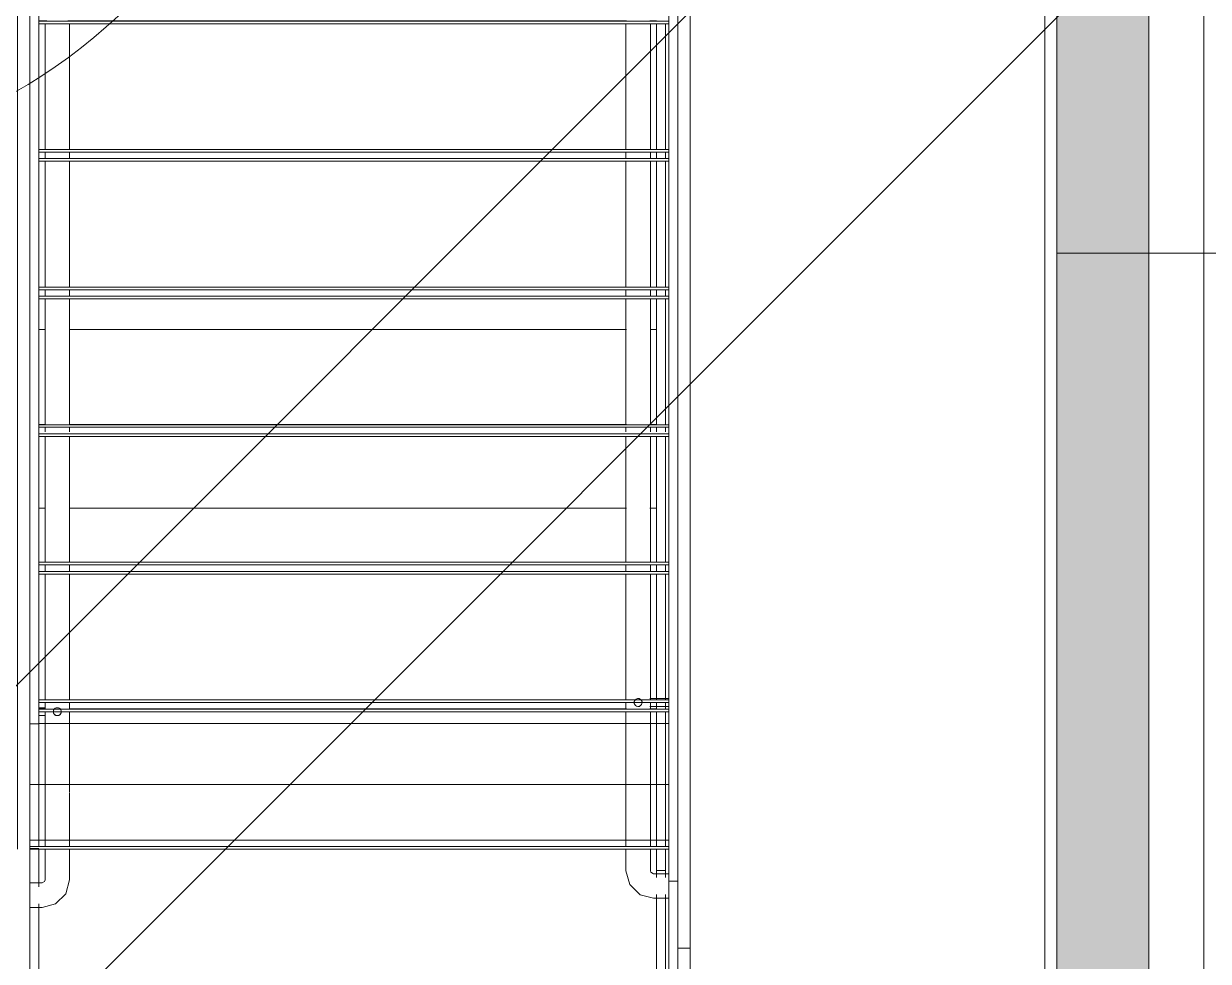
# Model space of a CAD drawing. Header units: millimetres. Extents: x -57519 to 497916, y -349472 to 446842.
# Drawn here: x 299713 to 301650, y 35399 to 36932 of the extents above; entities that cross this region are included whole.
import ezdxf

# ---------------------------------------------------------------- set-up
doc = ezdxf.new("R2010")
doc.units = ezdxf.units.MM
for name, color, linetype, lineweight in [('A-DETL-GENF', 92, 'Continuous', 5), ('A-DOOR', 31, 'Continuous', 5), ('A-DOOR-FRAM', 31, 'Continuous', 5), ('A-FLOR', 192, 'Continuous', 5), ('A-FLOR-HRAL', 11, 'Continuous', 5), ('A-WALL', 113, 'Continuous', 20), ('A-WALL-PATT', 111, 'Continuous', 20), ('S-STRS', 31, 'Continuous', 5)]:
    doc.layers.add(name, color=color, linetype=linetype, lineweight=lineweight)

# ---------------------------------------------------------------- blocks, each defined once
blk = doc.blocks.new('Cast-In-Place Stair - Run_Internal_-2743869-SITE COVERAGE')
at = {"layer": 'S-STRS'}
for p, q in [((50939.3, 38522.5), (50939.3, 38526.8)), ((50939.3, 38526.8), (52004.3, 38526.8)), ((50939.3, 38522.5), (50939.3, 38493.5)), ((50959.3, 38522.5), (50939.3, 38522.5)), ((50939.3, 38493.5), (50939.3, 38522.5)), ((52004.3, 38522.5), (50974.3, 38522.5)), ((52039.3, 38282.5), (52039.3, 38522.5)), ((52039.3, 38522.5), (52039.3, 38286.8)), ((50939.3, 38493.5), (50939.3, 38282.5)), ((50939.3, 38286.8), (50939.3, 38493.5)), ((50939.3, 38297.5), (50939.3, 38286.8)), ((50939.3, 38286.8), (50939.3, 38297.5)), ((50974.3, 38301.8), (52004.3, 38301.8)), ((52004.3, 38297.5), (50974.3, 38297.5)), ((52004.3, 38286.8), (50974.3, 38286.8)), ((52039.3, 38286.8), (52039.3, 38297.5)), ((52039.3, 38297.5), (52039.3, 38286.8)), ((50939.3, 38282.5), (50939.3, 38057.5)), ((50939.3, 38061.8), (50939.3, 38282.5)), ((50974.3, 38282.5), (52004.3, 38282.5)), ((52039.3, 38057.5), (52039.3, 38282.5)), ((52039.3, 38282.5), (52039.3, 38061.8)), ((50939.3, 38072.5), (50939.3, 38061.8)), ((50939.3, 38061.8), (50939.3, 38072.5)), ((50974.3, 38076.8), (52004.3, 38076.8)), ((52004.3, 38072.5), (50974.3, 38072.5)), ((52039.3, 38061.8), (52039.3, 38072.5)), ((52039.3, 38072.5), (52039.3, 38061.8)), ((50939.3, 38057.5), (50939.3, 37907.5)), ((50939.3, 37907.5), (50939.3, 38057.5)), ((52004.3, 38061.8), (50974.3, 38061.8)), ((50974.3, 38057.5), (52004.3, 38057.5)), ((52039.3, 37832.5), (52039.3, 38057.5)), ((52039.3, 38057.5), (52039.3, 37836.8)), ((50939.3, 37907.5), (50939.3, 37832.5)), ((50939.3, 37836.8), (50939.3, 37907.5)), ((50939.3, 37847.5), (50939.3, 37836.8)), ((50939.3, 37836.8), (50939.3, 37847.5)), ((50974.3, 37851.8), (52004.3, 37851.8)), ((52004.3, 37847.5), (50974.3, 37847.5)), ((50939.3, 37832.5), (50939.3, 37757.5)), ((50939.3, 37757.5), (50939.3, 37832.5)), ((52004.3, 37836.8), (50974.3, 37836.8)), ((50974.3, 37832.5), (52004.3, 37832.5)), ((50939.3, 37757.5), (50939.3, 37607.5)), ((50939.3, 37611.8), (50939.3, 37757.5)), ((50974.3, 37626.8), (52004.3, 37626.8)), ((50939.3, 37622.5), (50939.3, 37611.8)), ((50939.3, 37611.8), (50939.3, 37622.5)), ((50939.3, 37607.5), (50939.3, 37382.5)), ((50939.3, 37386.8), (50939.3, 37607.5)), ((52004.3, 37622.5), (50974.3, 37622.5)), ((52004.3, 37611.8), (50974.3, 37611.8)), ((50974.3, 37607.5), (52004.3, 37607.5)), ((50939.3, 37397.5), (50939.3, 37386.8)), ((50939.3, 37386.8), (50939.3, 37397.5)), ((50974.3, 37401.8), (52004.3, 37401.8)), ((52004.3, 37397.5), (50974.3, 37397.5)), ((50939.3, 37382.5), (50939.3, 37157.5)), ((50939.3, 37161.8), (50939.3, 37382.5)), ((52004.3, 37386.8), (50974.3, 37386.8)), ((50974.3, 37382.5), (52004.3, 37382.5)), ((50939.3, 37172.5), (50939.3, 37161.8)), ((50939.3, 37161.8), (50939.3, 37172.5)), ((50974.3, 37176.8), (52004.3, 37176.8)), ((52004.3, 37172.5), (50974.3, 37172.5)), ((52004.3, 37161.8), (50974.3, 37161.8)), ((50939.3, 37157.5), (50939.3, 36932.5)), ((50939.3, 36936.8), (50939.3, 37157.5)), ((50974.3, 37157.5), (52004.3, 37157.5)), ((50974.3, 36951.8), (52004.3, 36951.8)), ((50939.3, 36947.5), (50939.3, 36936.8)), ((50939.3, 36936.8), (50939.3, 36947.5)), ((50939.3, 36932.5), (50939.3, 36707.5)), ((50939.3, 36711.8), (50939.3, 36932.5)), ((52004.3, 36947.5), (50974.3, 36947.5)), ((52004.3, 36936.8), (50974.3, 36936.8)), ((50974.3, 36932.5), (52004.3, 36932.5)), ((50939.3, 36722.5), (50939.3, 36711.8)), ((50939.3, 36711.8), (50939.3, 36722.5)), ((50974.3, 36726.8), (52004.3, 36726.8)), ((52004.3, 36722.5), (50974.3, 36722.5)), ((50939.3, 36707.5), (50939.3, 36482.5)), ((50939.3, 36486.8), (50939.3, 36707.5)), ((52004.3, 36711.8), (50974.3, 36711.8)), ((50974.3, 36707.5), (52004.3, 36707.5)), ((50939.3, 36497.5), (50939.3, 36486.8)), ((50939.3, 36486.8), (50939.3, 36497.5)), ((50974.3, 36501.8), (52004.3, 36501.8)), ((52004.3, 36497.5), (50974.3, 36497.5)), ((52004.3, 36486.8), (50974.3, 36486.8)), ((50939.3, 36482.5), (50939.3, 36257.5)), ((50939.3, 36265.3), (50939.3, 36482.5)), ((50974.3, 36482.5), (52004.3, 36482.5)), ((50939.3, 36272.5), (50939.3, 36265.3)), ((50939.3, 36265.3), (50939.3, 36272.5)), ((50974.3, 36276.8), (52004.3, 36276.8)), ((52004.3, 36272.5), (50974.3, 36272.5)), ((50939.3, 36257.5), (50939.3, 36032.5)), ((50939.3, 36036.8), (50939.3, 36257.5)), ((52004.3, 36261.8), (50974.3, 36261.8)), ((50974.3, 36257.5), (52004.3, 36257.5)), ((50939.3, 36047.5), (50939.3, 36036.8)), ((50939.3, 36036.8), (50939.3, 36047.5)), ((50974.3, 36051.8), (52004.3, 36051.8)), ((52004.3, 36047.5), (50974.3, 36047.5)), ((50939.3, 36032.5), (50939.3, 35807.5)), ((50939.3, 35811.8), (50939.3, 36032.5)), ((52004.3, 36036.8), (50974.3, 36036.8)), ((50974.3, 36032.5), (52004.3, 36032.5)), ((52004.3, 35826.8), (50974.3, 35826.8)), ((50939.3, 35822.5), (50939.3, 35811.8)), ((50939.3, 35811.8), (50939.3, 35822.5)), ((50939.3, 35807.5), (50939.3, 35787.5)), ((50939.3, 35787.5), (50939.3, 35807.5)), ((50974.3, 35822.5), (52004.3, 35822.5)), ((52004.3, 35811.8), (50974.3, 35811.8)), ((50974.3, 35807.5), (52004.3, 35807.5)), ((50939.3, 35787.5), (50939.3, 35582.5)), ((50939.3, 35586.8), (50939.3, 35787.5)), ((52004.3, 35586.8), (50959.3, 35586.8)), ((50959.3, 35582.5), (52004.3, 35582.5))]:
    blk.add_line(p, q, dxfattribs=at)
blk = doc.blocks.new('Cast-In-Place Stair - ___-2743868-SITE COVERAGE')
at = {"layer": 'S-STRS'}
for p, q in [((52004.3, 36726.8), (50974.3, 36726.8)), ((50974.3, 36711.8), (52004.3, 36711.8)), ((52004.3, 36501.8), (50974.3, 36501.8)), ((50974.3, 36486.8), (52004.3, 36486.8)), ((52004.3, 36276.8), (50974.3, 36276.8)), ((50974.3, 36261.8), (52004.3, 36261.8)), ((52004.3, 36051.8), (50974.3, 36051.8)), ((52039.3, 36047.5), (52039.3, 36036.8)), ((50974.3, 36036.8), (52004.3, 36036.8)), ((52039.3, 36032.5), (52039.3, 35826.8)), ((52004.3, 35826.8), (50974.3, 35826.8)), ((50974.3, 35811.8), (52004.3, 35811.8)), ((52039.3, 35811.8), (52039.3, 35822.5)), ((52039.3, 35788.1), (52039.3, 35807.5)), ((50959.3, 35688.6), (52004.3, 35688.6)), ((52004.3, 35597.5), (50959.3, 35597.5)), ((50959.3, 35597.5), (52004.3, 35597.5)), ((50959.3, 35586.8), (52004.3, 35586.8))]:
    blk.add_line(p, q, dxfattribs=at)
blk.add_blockref('Cast-In-Place Stair - Run_Internal_-2743869-SITE COVERAGE', (0, 0))
blk = doc.blocks.new('Monolithic Run - Run_Internal_-2743869-SITE COVERAGE')
at = {"layer": 'S-STRS'}
for p, q in [((50974.3, 36932.5), (52004.3, 36932.5)), ((50974.3, 36726.8), (52004.3, 36726.8)), ((52004.3, 36722.5), (50974.3, 36722.5)), ((52004.3, 36711.8), (50974.3, 36711.8)), ((50974.3, 36707.5), (52004.3, 36707.5)), ((50974.3, 36501.8), (52004.3, 36501.8)), ((52004.3, 36497.5), (50974.3, 36497.5)), ((52004.3, 36486.8), (50974.3, 36486.8)), ((50974.3, 36482.5), (52004.3, 36482.5)), ((50974.3, 36276.8), (52004.3, 36276.8)), ((52004.3, 36272.5), (50974.3, 36272.5)), ((52004.3, 36261.8), (50974.3, 36261.8)), ((50974.3, 36257.5), (52004.3, 36257.5)), ((50974.3, 36051.8), (52004.3, 36051.8)), ((52004.3, 36047.5), (50974.3, 36047.5)), ((52004.3, 36036.8), (50974.3, 36036.8)), ((50974.3, 36032.5), (52004.3, 36032.5)), ((52004.3, 35826.8), (50974.3, 35826.8)), ((50974.3, 35822.5), (52004.3, 35822.5)), ((52004.3, 35811.8), (50974.3, 35811.8)), ((50974.3, 35807.5), (52004.3, 35807.5)), ((52004.3, 35586.8), (50959.3, 35586.8)), ((50959.3, 35582.5), (52004.3, 35582.5))]:
    blk.add_line(p, q, dxfattribs=at)
blk = doc.blocks.new('Precast Stair - Run_Internal_-6008556-SITE COVERAGE')
at = {"layer": 'S-STRS'}
for p, q in [((50939.3, 38522.5), (50939.3, 38526.9)), ((50939.3, 38526.9), (50950, 38526.9)), ((50939.3, 38522.5), (50939.3, 38511.9)), ((50939.3, 38511.9), (50939.3, 38522.5)), ((50953, 38526.9), (50959.3, 38526.9)), ((50974.3, 38526.9), (50987, 38526.9)), ((50987, 38522.5), (50974.3, 38522.5)), ((51023.2, 38526.9), (51935, 38526.9)), ((51935, 38522.5), (51023.4, 38522.5)), ((51973.6, 38526.9), (51984.3, 38526.9)), ((51984.3, 38522.5), (51973.6, 38522.5)), ((50939.3, 38507.5), (50939.3, 38493.5)), ((50939.3, 38493.5), (50939.3, 38507.5)), ((50939.3, 38493.5), (50939.3, 38301.8)), ((50939.3, 38301.8), (50939.3, 38493.5)), ((50939.3, 38297.5), (50939.3, 38286.9)), ((50939.3, 38286.9), (50939.3, 38297.5)), ((50939.3, 38297.5), (50939.3, 38286.8)), ((50939.3, 38286.9), (50939.3, 38297.5)), ((50974.3, 38301.9), (50985.1, 38301.9)), ((50985.1, 38297.5), (50974.3, 38297.5)), ((50985.1, 38286.9), (50974.3, 38286.9)), ((51935.1, 38286.9), (51023.4, 38286.9)), ((51023.5, 38301.9), (51935.1, 38301.9)), ((51935.1, 38297.5), (51023.5, 38297.5)), ((51973.4, 38301.9), (51984.3, 38301.9)), ((51984.3, 38297.5), (51973.4, 38297.5)), ((51984.3, 38286.9), (51973.4, 38286.9)), ((50939.3, 38282.5), (50939.3, 38076.8)), ((50939.3, 38076.8), (50939.3, 38282.5)), ((50974.3, 38282.5), (50985.1, 38282.5)), ((51023.4, 38282.5), (51935.2, 38282.5)), ((51973.4, 38282.5), (51984.3, 38282.5)), ((50939.3, 38072.5), (50939.3, 38061.9)), ((50939.3, 38061.9), (50939.3, 38072.5)), ((50939.3, 38072.5), (50939.3, 38061.8)), ((50939.3, 38061.9), (50939.3, 38072.5)), ((50974.3, 38076.9), (50985.3, 38076.9)), ((50985.3, 38072.5), (50974.3, 38072.5)), ((51023.3, 38076.9), (51935.3, 38076.9)), ((51935.3, 38072.5), (51023.3, 38072.5)), ((51973.3, 38076.9), (51984.3, 38076.9)), ((51984.3, 38072.5), (51973.3, 38072.5)), ((50939.3, 38057.5), (50939.3, 37907.5)), ((50939.3, 37907.5), (50939.3, 38057.5)), ((50985.3, 38061.9), (50974.3, 38061.9)), ((50974.3, 38057.5), (50985.3, 38057.5)), ((51935.3, 38061.9), (51023.3, 38061.9)), ((51023.3, 38057.5), (51935.3, 38057.5)), ((51984.3, 38061.9), (51973.3, 38061.9)), ((51973.3, 38057.5), (51984.3, 38057.5)), ((50939.3, 37907.5), (50939.3, 37851.8)), ((50939.3, 37851.8), (50939.3, 37907.5)), ((50939.3, 37847.5), (50939.3, 37836.9)), ((50939.3, 37836.9), (50939.3, 37847.5)), ((50939.3, 37847.5), (50939.3, 37836.8)), ((50939.3, 37836.9), (50939.3, 37847.5)), ((50974.3, 37851.9), (50985.5, 37851.9)), ((50985.5, 37847.5), (50974.3, 37847.5)), ((51023.1, 37851.9), (51935.5, 37851.9)), ((51935.5, 37847.5), (51023.1, 37847.5)), ((51973.1, 37851.9), (51984.3, 37851.9)), ((51984.3, 37847.5), (51973.1, 37847.5)), ((50939.3, 37832.5), (50939.3, 37757.5)), ((50939.3, 37757.5), (50939.3, 37832.5)), ((50985.5, 37836.9), (50974.3, 37836.9)), ((50974.3, 37832.5), (50985.5, 37832.5)), ((51935.5, 37836.9), (51023.1, 37836.9)), ((51023.1, 37832.5), (51935.5, 37832.5)), ((51984.3, 37836.9), (51973.1, 37836.9)), ((51973.1, 37832.5), (51984.3, 37832.5)), ((50939.3, 37757.5), (50939.3, 37626.8)), ((50939.3, 37626.8), (50939.3, 37757.5)), ((50974.3, 37626.9), (50985.6, 37626.9)), ((51023, 37626.9), (51935.6, 37626.9)), ((51972.9, 37626.9), (51984.3, 37626.9)), ((50939.3, 37622.5), (50939.3, 37611.9)), ((50939.3, 37611.9), (50939.3, 37622.5)), ((50939.3, 37622.5), (50939.3, 37611.8)), ((50939.3, 37611.9), (50939.3, 37622.5)), ((50939.3, 37607.5), (50939.3, 37401.8)), ((50939.3, 37401.8), (50939.3, 37607.5)), ((50985.6, 37622.5), (50974.3, 37622.5)), ((50985.6, 37611.9), (50974.3, 37611.9)), ((50974.3, 37607.5), (50985.6, 37607.5)), ((51935.6, 37611.9), (51022.9, 37611.9)), ((51022.9, 37607.5), (51935.7, 37607.5)), ((51935.6, 37622.5), (51023, 37622.5)), ((51984.3, 37622.5), (51972.9, 37622.5)), ((51984.3, 37611.9), (51972.9, 37611.9)), ((51972.9, 37607.5), (51984.3, 37607.5)), ((50939.3, 37397.5), (50939.3, 37386.9)), ((50939.3, 37386.9), (50939.3, 37397.5)), ((50939.3, 37397.5), (50939.3, 37386.8)), ((50939.3, 37386.9), (50939.3, 37397.5)), ((50974.3, 37401.9), (50985.8, 37401.9)), ((50985.8, 37397.5), (50974.3, 37397.5)), ((51022.8, 37401.9), (51935.8, 37401.9)), ((51935.8, 37397.5), (51022.8, 37397.5)), ((51972.8, 37401.9), (51984.3, 37401.9)), ((51984.3, 37397.5), (51972.8, 37397.5)), ((50939.3, 37382.5), (50939.3, 37176.8)), ((50939.3, 37176.8), (50939.3, 37382.5)), ((50985.8, 37386.9), (50974.3, 37386.9)), ((50974.3, 37382.5), (50987, 37382.5)), ((51021.6, 37382.5), (51937, 37382.5)), ((51937, 37386.9), (51022.8, 37386.9)), ((51984.3, 37386.9), (51971.6, 37386.9)), ((51971.6, 37382.5), (51984.3, 37382.5)), ((50939.3, 37172.5), (50939.3, 37161.9)), ((50939.3, 37161.9), (50939.3, 37172.5)), ((50939.3, 37172.5), (50939.3, 37161.8)), ((50939.3, 37161.9), (50939.3, 37172.5)), ((50974.3, 37176.9), (50987, 37176.9)), ((50987, 37172.5), (50974.3, 37172.5)), ((50987, 37161.9), (50974.3, 37161.9)), ((51021.6, 37176.9), (51937, 37176.9)), ((51937, 37172.5), (51021.6, 37172.5)), ((51937, 37161.9), (51021.6, 37161.9)), ((51971.6, 37176.9), (51984.3, 37176.9)), ((51984.3, 37172.5), (51971.6, 37172.5)), ((51984.3, 37161.9), (51971.6, 37161.9)), ((50939.3, 37157.5), (50939.3, 36951.8)), ((50939.3, 36951.8), (50939.3, 37157.5)), ((50974.3, 37157.5), (50987, 37157.5)), ((51021.6, 37157.5), (51937, 37157.5)), ((51971.6, 37157.5), (51984.3, 37157.5)), ((50974.3, 36951.9), (50987, 36951.9)), ((51021.6, 36951.9), (51937, 36951.9)), ((51971.6, 36951.9), (51984.3, 36951.9)), ((50939.3, 36947.5), (50939.3, 36936.9)), ((50939.3, 36936.9), (50939.3, 36947.5)), ((50939.3, 36947.5), (50939.3, 36936.8)), ((50939.3, 36936.9), (50939.3, 36947.5)), ((50939.3, 36932.5), (50939.3, 36726.8)), ((50939.3, 36726.8), (50939.3, 36932.5)), ((50987, 36947.5), (50974.3, 36947.5)), ((50987, 36936.9), (50974.3, 36936.9)), ((50974.3, 36932.5), (50985, 36932.5)), ((51935, 36947.5), (51021.6, 36947.5)), ((51935, 36936.9), (51021.6, 36936.9)), ((51023.6, 36932.5), (51935, 36932.5)), ((51984.3, 36947.5), (51973.6, 36947.5)), ((51984.3, 36936.9), (51973.6, 36936.9)), ((51973.6, 36932.5), (51984.3, 36932.5)), ((50939.3, 36722.5), (50939.3, 36711.9)), ((50939.3, 36711.9), (50939.3, 36722.5)), ((50939.3, 36722.5), (50939.3, 36711.8)), ((50939.3, 36711.9), (50939.3, 36722.5)), ((50974.3, 36726.9), (50985, 36726.9)), ((50985, 36722.5), (50974.3, 36722.5)), ((51023.6, 36726.9), (51935, 36726.9)), ((51935, 36722.5), (51023.6, 36722.5)), ((51973.6, 36726.9), (51984.3, 36726.9)), ((51984.3, 36722.5), (51973.6, 36722.5)), ((50939.3, 36707.5), (50939.3, 36501.8)), ((50939.3, 36501.8), (50939.3, 36707.5)), ((50985, 36711.9), (50974.3, 36711.9)), ((50974.3, 36707.5), (50985, 36707.5)), ((51935, 36711.9), (51023.6, 36711.9)), ((51023.6, 36707.5), (51935, 36707.5)), ((51984.3, 36711.9), (51973.6, 36711.9)), ((51973.6, 36707.5), (51984.3, 36707.5)), ((50939.3, 36497.5), (50939.3, 36486.9)), ((50939.3, 36486.9), (50939.3, 36497.5)), ((50939.3, 36497.5), (50939.3, 36486.8)), ((50939.3, 36486.9), (50939.3, 36497.5)), ((50974.3, 36501.9), (50985, 36501.9)), ((50985, 36497.5), (50974.3, 36497.5)), ((50985, 36486.9), (50974.3, 36486.9)), ((51023.6, 36501.9), (51935, 36501.9)), ((51935, 36497.5), (51023.6, 36497.5)), ((51935, 36486.9), (51023.6, 36486.9)), ((51973.6, 36501.9), (51984.3, 36501.9)), ((51984.3, 36497.5), (51973.6, 36497.5)), ((51984.3, 36486.9), (51973.6, 36486.9)), ((50939.3, 36482.5), (50939.3, 36276.8)), ((50939.3, 36276.8), (50939.3, 36482.5)), ((50974.3, 36482.5), (50985, 36482.5)), ((51023.6, 36482.5), (51935, 36482.5)), ((51973.6, 36482.5), (51984.3, 36482.5)), ((50939.3, 36272.5), (50939.3, 36265.3)), ((50939.3, 36265.3), (50939.3, 36272.5)), ((50939.3, 36272.5), (50939.3, 36265.3)), ((50939.3, 36265.3), (50939.3, 36272.5)), ((50974.3, 36276.9), (50985, 36276.9)), ((50985, 36272.5), (50974.3, 36272.5)), ((51023.6, 36276.9), (51935, 36276.9)), ((51935, 36272.5), (51023.6, 36272.5)), ((51973.6, 36276.9), (51984.3, 36276.9)), ((51984.3, 36272.5), (51973.6, 36272.5)), ((50939.3, 36257.5), (50939.3, 36051.8)), ((50939.3, 36051.8), (50939.3, 36257.5)), ((50985, 36261.9), (50974.3, 36261.9)), ((50974.3, 36257.5), (50985, 36257.5)), ((51935, 36261.9), (51023.6, 36261.9)), ((51023.6, 36257.5), (51935, 36257.5)), ((51984.3, 36261.9), (51973.6, 36261.9)), ((51973.6, 36257.5), (51984.3, 36257.5)), ((50939.3, 36047.5), (50939.3, 36036.9)), ((50939.3, 36036.9), (50939.3, 36047.5)), ((50939.3, 36047.5), (50939.3, 36036.8)), ((50939.3, 36036.9), (50939.3, 36047.5)), ((50985, 36051.9), (50974.3, 36051.9)), ((50974.3, 36047.5), (50985, 36047.5)), ((51935, 36051.9), (51023.6, 36051.9)), ((51023.6, 36047.5), (51935, 36047.5)), ((51984.3, 36051.9), (51973.6, 36051.9)), ((51973.6, 36047.5), (51984.3, 36047.5)), ((50939.3, 36032.5), (50939.3, 35826.8)), ((50939.3, 35826.8), (50939.3, 36032.5)), ((50985, 36036.9), (50974.3, 36036.9)), ((50974.3, 36032.5), (50985, 36032.5)), ((51935, 36036.9), (51023.6, 36036.9)), ((51023.6, 36032.5), (51935, 36032.5)), ((51984.3, 36036.9), (51973.6, 36036.9)), ((51973.6, 36032.5), (51984.3, 36032.5)), ((50939.3, 35822.5), (50939.3, 35811.8)), ((50939.3, 35811.9), (50939.3, 35822.5)), ((50985, 35811.9), (50974.3, 35811.9)), ((50974.3, 35807.5), (50985, 35807.5)), ((51935, 35811.9), (51023.6, 35811.9)), ((51023.6, 35807.5), (51935, 35807.5)), ((51984.3, 35811.9), (51973.5, 35811.9)), ((51973.5, 35807.5), (51984.3, 35807.5))]:
    blk.add_line(p, q, dxfattribs=at)
blk = doc.blocks.new('Precast Stair - ___-6008555-SITE COVERAGE')
at = {"layer": 'S-STRS'}
for p, q in [((50985, 36726.9), (50974.3, 36726.9)), ((51935, 36726.9), (51023.6, 36726.9)), ((51984.3, 36726.9), (51973.6, 36726.9)), ((50974.3, 36711.9), (50985, 36711.9)), ((51023.6, 36711.9), (51935, 36711.9)), ((51973.6, 36711.9), (51984.3, 36711.9)), ((50985, 36501.9), (50974.3, 36501.9)), ((50974.3, 36486.9), (50985, 36486.9)), ((51935, 36501.9), (51023.6, 36501.9)), ((51023.6, 36486.9), (51935, 36486.9)), ((51984.3, 36501.9), (51973.6, 36501.9)), ((51973.6, 36486.9), (51984.3, 36486.9)), ((50985, 36276.9), (50974.3, 36276.9)), ((51935, 36276.9), (51023.6, 36276.9)), ((51984.3, 36276.9), (51973.6, 36276.9)), ((50974.3, 36261.9), (50985, 36261.9)), ((51023.6, 36261.9), (51935, 36261.9)), ((51973.6, 36261.9), (51984.3, 36261.9)), ((50974.3, 36140.4), (50985, 36140.4)), ((51023.6, 36140.4), (51935, 36140.4)), ((51973.6, 36140.4), (51984.3, 36140.4)), ((50985, 36051.9), (50974.3, 36051.9)), ((51935, 36051.9), (51023.6, 36051.9)), ((51984.3, 36051.9), (51973.6, 36051.9)), ((50974.3, 36036.9), (50985, 36036.9)), ((51023.6, 36036.9), (51935, 36036.9)), ((51973.6, 36036.9), (51984.3, 36036.9)), ((50974.3, 35822.5), (50985, 35822.5)), ((50985, 35811.9), (50974.3, 35811.9)), ((51023.6, 35822.5), (51935, 35822.5)), ((51935, 35811.9), (51023.6, 35811.9)), ((51984.3, 35811.9), (51973.5, 35811.9)), ((51973.6, 35822.5), (51984.3, 35822.5))]:
    blk.add_line(p, q, dxfattribs=at)
blk.add_blockref('Precast Stair - Run_Internal_-6008556-SITE COVERAGE', (0, 0))
blk = doc.blocks.new('Monolithic Run - Run_Internal_-6008556-SITE COVERAGE')
at = {"layer": 'S-STRS'}
for p, q in [((50974.3, 36932.5), (50985, 36932.5)), ((51023.6, 36932.5), (51935, 36932.5)), ((51973.6, 36932.5), (51984.3, 36932.5)), ((50974.3, 36726.9), (50985, 36726.9)), ((50985, 36722.5), (50974.3, 36722.5)), ((51023.6, 36726.9), (51935, 36726.9)), ((51935, 36722.5), (51023.6, 36722.5)), ((51973.6, 36726.9), (51984.3, 36726.9)), ((51984.3, 36722.5), (51973.6, 36722.5)), ((50985, 36711.9), (50974.3, 36711.9)), ((50974.3, 36707.5), (50985, 36707.5)), ((51935, 36711.9), (51023.6, 36711.9)), ((51023.6, 36707.5), (51935, 36707.5)), ((51984.3, 36711.9), (51973.6, 36711.9)), ((51973.6, 36707.5), (51984.3, 36707.5)), ((50974.3, 36501.9), (50985, 36501.9)), ((50985, 36497.5), (50974.3, 36497.5)), ((50985, 36486.9), (50974.3, 36486.9)), ((51023.6, 36501.9), (51935, 36501.9)), ((51935, 36497.5), (51023.6, 36497.5)), ((51935, 36486.9), (51023.6, 36486.9)), ((51973.6, 36501.9), (51984.3, 36501.9)), ((51984.3, 36497.5), (51973.6, 36497.5)), ((51984.3, 36486.9), (51973.6, 36486.9)), ((50974.3, 36482.5), (50985, 36482.5)), ((51023.6, 36482.5), (51935, 36482.5)), ((51973.6, 36482.5), (51984.3, 36482.5)), ((50974.3, 36276.9), (50985, 36276.9)), ((50985, 36272.5), (50974.3, 36272.5)), ((51023.6, 36276.9), (51935, 36276.9)), ((51935, 36272.5), (51023.6, 36272.5)), ((51973.6, 36276.9), (51984.3, 36276.9)), ((51984.3, 36272.5), (51973.6, 36272.5)), ((50985, 36261.9), (50974.3, 36261.9)), ((50974.3, 36257.5), (50985, 36257.5)), ((51935, 36261.9), (51023.6, 36261.9)), ((51023.6, 36257.5), (51935, 36257.5)), ((51984.3, 36261.9), (51973.6, 36261.9)), ((51973.6, 36257.5), (51984.3, 36257.5)), ((50985, 36051.9), (50974.3, 36051.9)), ((50974.3, 36047.5), (50985, 36047.5)), ((51935, 36051.9), (51023.6, 36051.9)), ((51023.6, 36047.5), (51935, 36047.5)), ((51984.3, 36051.9), (51973.6, 36051.9)), ((51973.6, 36047.5), (51984.3, 36047.5)), ((50985, 36036.9), (50974.3, 36036.9)), ((50974.3, 36032.5), (50985, 36032.5)), ((51935, 36036.9), (51023.6, 36036.9)), ((51023.6, 36032.5), (51935, 36032.5)), ((51984.3, 36036.9), (51973.6, 36036.9)), ((51973.6, 36032.5), (51984.3, 36032.5)), ((50985, 35811.9), (50974.3, 35811.9)), ((50974.3, 35807.5), (50985, 35807.5)), ((51935, 35811.9), (51023.6, 35811.9)), ((51023.6, 35807.5), (51935, 35807.5)), ((51984.3, 35811.9), (51973.5, 35811.9)), ((51973.5, 35807.5), (51984.3, 35807.5))]:
    blk.add_line(p, q, dxfattribs=at)
blk = doc.blocks.new('Railing - Handrail On Railing_Start Post-13653217-SITE COVERAGE')
at = {"layer": 'A-FLOR-HRAL'}
for p, q in [((-25, 320), (-50, 320)), ((-50, 280), (-25, 280)), ((-20, 275), (-20, 240)), ((20, 240), (20, 275)), ((-20, 235.7), (-20, 34.4)), ((20, 34.4), (20, 235.7)), ((-20, 34.4), (-20, 15)), ((20, 15), (20, 34.4)), ((-19.3, 6.5), (-50, 6.5)), ((-20, 10.7), (-20, 0)), ((-3, 6.5), (0, 6.5)), ((20, 0), (20, 10.7)), ((-50, -6.5), (-19.3, -6.5)), ((-19.3, 0), (-20, 0)), ((-20, 0), (-17.3, 0)), ((-17.3, 0), (-19.3, 0)), ((-10, 0), (-17.3, 0)), ((-17.3, 0), (-14.1, 0)), ((-14.1, 0), (17.3, 0)), ((-5.2, 0), (-10, 0)), ((0, 0), (-5.2, 0)), ((14.1, 0), (0, 0)), ((17.3, 0), (14.1, 0)), ((20, 0), (17.3, 0)), ((17.3, 0), (19.3, 0)), ((19.3, 0), (20, 0))]:
    blk.add_line(p, q, dxfattribs=at)
at = {"layer": 'A-FLOR-HRAL', "flags": 128}
for points in [[(20, 275), (13.8, 297.8), (-3.2, 314.4), (-25, 320)], [(-25, 280), (-20.8, 277.7), (-20, 275)]]:
    blk.add_lwpolyline(points, dxfattribs=at)
at = {"layer": 'A-FLOR-HRAL'}
for start, end in [(150, 180), (135, 150), (120, 135), (105, 120), (30, 105), (360, 30), (180, 195), (195, 210), (210, 225), (225, 240), (240, 255), (255, 300), (300, 315), (315, 345), (345, 360)]:
    blk.add_arc((0, 0), 6.5, start, end, dxfattribs=at)
blk = doc.blocks.new('Railing - Railing-6055315-SITE COVERAGE')
at = {"layer": 'A-FLOR-HRAL'}
for p, q in [((51934.3, 36932.5), (51934.3, 36726.8)), ((51974.3, 36726.8), (51974.3, 36932.5)), ((51934.3, 36722.5), (51934.3, 36711.8)), ((51974.3, 36711.8), (51974.3, 36722.5)), ((51934.3, 36707.5), (51934.3, 36501.8)), ((51974.3, 36501.8), (51974.3, 36707.5)), ((51934.3, 36497.5), (51934.3, 36486.8)), ((51974.3, 36486.8), (51974.3, 36497.5)), ((51934.3, 36482.5), (51934.3, 36276.8)), ((51974.3, 36276.8), (51974.3, 36482.5)), ((51934.3, 36272.5), (51934.3, 36265.3)), ((51974.3, 36265.3), (51974.3, 36272.5)), ((51934.3, 36257.5), (51934.3, 36051.8)), ((51974.3, 36051.8), (51974.3, 36257.5)), ((51934.3, 36047.5), (51934.3, 36036.8)), ((51974.3, 36036.8), (51974.3, 36047.5)), ((51934.3, 36032.5), (51934.3, 35826.8)), ((51974.3, 35826.8), (51974.3, 36032.5)), ((51935, 35822.5), (51934.3, 35822.5)), ((51940.2, 35822.5), (51944.3, 35822.5)), ((51964.3, 35822.5), (51959.5, 35822.5)), ((51968.4, 35822.5), (51971.6, 35822.5)), ((51971.6, 35822.5), (51973.6, 35822.5)), ((51973.6, 35822.5), (51974.3, 35822.5))]:
    blk.add_line(p, q, dxfattribs=at)
at = {"layer": 'A-FLOR-HRAL', "flags": 128}
for points in [[(51934.3, 35822.5), (51935, 35822.5), (51937, 35822.5), (51940.2, 35822.5)], [(51959.5, 35822.5), (51954.3, 35822.5), (51949.1, 35822.5), (51944.3, 35822.5), (51940.2, 35822.5), (51937, 35822.5), (51935, 35822.5)], [(51944.3, 35822.5), (51949.1, 35822.5), (51954.3, 35822.5), (51959.5, 35822.5)], [(51959.5, 35822.5), (51964.3, 35822.5), (51968.4, 35822.5)], [(51974.3, 35822.5), (51973.6, 35822.5), (51971.6, 35822.5), (51968.4, 35822.5), (51964.3, 35822.5)]]:
    blk.add_lwpolyline(points, dxfattribs=at)
at = {"rotation": 180}
blk.add_blockref('Railing - Handrail On Railing_Start Post-13653217-SITE COVERAGE', (51954.3, 35822.5), dxfattribs=at)
blk = doc.blocks.new('Railing - Handrail On Railing_Start Post-V109-SITE COVERAGE')
at = {"layer": 'A-FLOR-HRAL'}
for p, q in [((-25, 320), (-45, 320)), ((-45, 280), (-25, 280)), ((-20, 275), (-20, 225)), ((20, 225), (20, 275)), ((-20, 220.7), (-20, 19.4)), ((20, 131.9), (20, 220.7)), ((20, 19.4), (20, 131)), ((-20, 19.4), (-20, 0)), ((20, 0), (20, 19.4)), ((-19.3, 6.5), (-30, 6.5)), ((-3, 6.5), (0, 6.5)), ((-30, -6.5), (-19.3, -6.5)), ((-19.3, 0), (-20, 0)), ((-20, 0), (-19.3, 0)), ((-17.3, 0), (-19.3, 0)), ((-19.3, 0), (-17.3, 0)), ((-14.1, 0), (-17.3, 0)), ((-17.3, 0), (-10, 0)), ((-10, 0), (-14.1, 0)), ((-5.2, 0), (-10, 0)), ((-10, 0), (-5.2, 0)), ((0, 0), (-5.2, 0)), ((-5.2, 0), (0, 0)), ((5.2, 0), (0, 0)), ((0, 0), (14.1, 0)), ((10, 0), (5.2, 0)), ((14.1, 0), (10, 0)), ((20, 0), (14.1, 0)), ((14.1, 0), (17.3, 0)), ((17.3, 0), (19.3, 0)), ((19.3, 0), (20, 0))]:
    blk.add_line(p, q, dxfattribs=at)
at = {"layer": 'A-FLOR-HRAL', "flags": 128}
for points in [[(20, 275), (13.8, 297.8), (-3.2, 314.4), (-25, 320)], [(-25, 280), (-20.8, 277.7), (-20, 275)]]:
    blk.add_lwpolyline(points, dxfattribs=at)
at = {"layer": 'A-FLOR-HRAL'}
for start, end in [(150, 180), (135, 150), (360, 135), (180, 225), (225, 255), (255, 300), (300, 315), (315, 360)]:
    blk.add_arc((0, 0), 6.5, start, end, dxfattribs=at)
blk = doc.blocks.new('Railing - Railing-7308593-SITE COVERAGE')
at = {"layer": 'A-FLOR-HRAL'}
for p, q in [((50984.3, 36932.5), (50984.3, 36726.8)), ((51024.3, 36726.8), (51024.3, 36932.5)), ((50984.3, 36722.5), (50984.3, 36711.8)), ((51024.3, 36711.8), (51024.3, 36722.5)), ((50984.3, 36707.5), (50984.3, 36501.8)), ((51024.3, 36501.8), (51024.3, 36707.5)), ((50984.3, 36497.5), (50984.3, 36486.8)), ((51024.3, 36486.8), (51024.3, 36497.5)), ((50984.3, 36482.5), (50984.3, 36276.8)), ((51024.3, 36276.8), (51024.3, 36482.5)), ((50984.3, 36272.5), (50984.3, 36265.3)), ((51024.3, 36265.3), (51024.3, 36272.5)), ((50984.3, 36257.5), (50984.3, 36051.8)), ((51024.3, 36051.8), (51024.3, 36257.5)), ((50984.3, 36047.5), (50984.3, 36036.8)), ((51024.3, 36036.8), (51024.3, 36047.5)), ((50984.3, 36032.5), (50984.3, 35826.8)), ((51024.3, 35826.8), (51024.3, 36032.5)), ((50984.3, 35822.5), (50984.3, 35811.8)), ((51014.3, 35807.5), (51018.4, 35807.5)), ((51024.3, 35811.8), (51024.3, 35822.5))]:
    blk.add_line(p, q, dxfattribs=at)
at = {"layer": 'A-FLOR-HRAL', "flags": 128}
for points in [[(51024.3, 35807.5), (51023.6, 35807.5), (51021.6, 35807.5), (51018.4, 35807.5), (51014.3, 35807.5), (51009.5, 35807.5), (51004.3, 35807.5), (50999.1, 35807.5), (50994.3, 35807.5), (50990.2, 35807.5), (50987, 35807.5), (50985, 35807.5), (50984.3, 35807.5)], [(50984.3, 35807.5), (50985, 35807.5), (50987, 35807.5), (50990.2, 35807.5), (50994.3, 35807.5), (50999.1, 35807.5), (51004.3, 35807.5), (51009.5, 35807.5), (51014.3, 35807.5)], [(51018.4, 35807.5), (51021.6, 35807.5), (51023.6, 35807.5), (51024.3, 35807.5)]]:
    blk.add_lwpolyline(points, dxfattribs=at)
at = {"extrusion": (0, 0, -1), "zscale": -1, "rotation": 180}
blk.add_blockref('Railing - Handrail On Railing_Start Post-V109-SITE COVERAGE', (-51004.3, 35807.5), dxfattribs=at)
blk = doc.blocks.new('Railing - Handrail On Railing_Start Post-V351-SITE COVERAGE')
at = {"layer": 'A-FLOR-HRAL'}
for p, q in [((-25, 320), (-45, 320)), ((-45, 280), (-25, 280)), ((-20, 275), (-20, 225)), ((20, 225), (20, 275)), ((-20, 220.7), (-20, 19.4)), ((20, 131.9), (20, 220.7)), ((20, 19.4), (20, 131)), ((-20, 19.4), (-20, 0)), ((20, 0), (20, 19.4)), ((-19.3, 6.5), (-30, 6.5)), ((-3, 6.5), (0, 6.5)), ((-30, -6.5), (-19.3, -6.5)), ((-19.3, 0), (-20, 0)), ((-20, 0), (-17.3, 0)), ((-14.1, 0), (-19.3, 0)), ((-17.3, 0), (-14.1, 0)), ((-10, 0), (-14.1, 0)), ((-14.1, 0), (5.2, 0)), ((-5.2, 0), (-10, 0)), ((5.2, 0), (-5.2, 0)), ((10, 0), (5.2, 0)), ((5.2, 0), (10, 0)), ((20, 0), (10, 0)), ((10, 0), (20, 0))]:
    blk.add_line(p, q, dxfattribs=at)
at = {"layer": 'A-FLOR-HRAL', "flags": 128}
for points in [[(20, 275), (13.8, 297.8), (-3.2, 314.4), (-25, 320)], [(-25, 280), (-20.8, 277.7), (-20, 275)]]:
    blk.add_lwpolyline(points, dxfattribs=at)
at = {"layer": 'A-FLOR-HRAL'}
for start, end in [(150, 180), (135, 150), (45, 135), (30, 45), (15, 30), (360, 15), (180, 210), (210, 225), (225, 240), (240, 315), (315, 330), (330, 360)]:
    blk.add_arc((0, 0), 6.5, start, end, dxfattribs=at)
blk = doc.blocks.new('Railing - Railing-13704557-SITE COVERAGE')
at = {"layer": 'A-FLOR-HRAL'}
for p, q in [((50984.3, 36932.5), (50984.3, 36726.8)), ((51024.3, 36726.8), (51024.3, 36932.5)), ((50984.3, 36722.5), (50984.3, 36711.8)), ((51024.3, 36711.8), (51024.3, 36722.5)), ((50984.3, 36707.5), (50984.3, 36501.8)), ((51024.3, 36501.8), (51024.3, 36707.5)), ((50984.3, 36497.5), (50984.3, 36486.8)), ((51024.3, 36486.8), (51024.3, 36497.5)), ((50984.3, 36482.5), (50984.3, 36276.8)), ((51024.3, 36276.8), (51024.3, 36482.5)), ((50984.3, 36272.5), (50984.3, 36265.3)), ((51024.3, 36265.3), (51024.3, 36272.5)), ((50984.3, 36257.5), (50984.3, 36051.8)), ((51024.3, 36051.8), (51024.3, 36257.5)), ((50984.3, 36047.5), (50984.3, 36036.8)), ((51024.3, 36036.8), (51024.3, 36047.5)), ((50984.3, 36032.5), (50984.3, 35826.8)), ((51024.3, 35826.8), (51024.3, 36032.5)), ((50984.3, 35822.5), (50984.3, 35811.8)), ((51024.3, 35811.8), (51024.3, 35822.5))]:
    blk.add_line(p, q, dxfattribs=at)
at = {"layer": 'A-FLOR-HRAL', "flags": 128}
for points in [[(50990.2, 35807.5), (50987, 35807.5), (50985, 35807.5), (50984.3, 35807.5)], [(50984.3, 35807.5), (50985, 35807.5), (50987, 35807.5), (50990.2, 35807.5), (50994.3, 35807.5), (50999.1, 35807.5)], [(51024.3, 35807.5), (51023.6, 35807.5), (51021.6, 35807.5), (51018.4, 35807.5), (51014.3, 35807.5), (51009.5, 35807.5), (51004.3, 35807.5), (50999.1, 35807.5), (50994.3, 35807.5), (50990.2, 35807.5)], [(50999.1, 35807.5), (51004.3, 35807.5), (51009.5, 35807.5), (51014.3, 35807.5), (51018.4, 35807.5), (51021.6, 35807.5), (51023.6, 35807.5), (51024.3, 35807.5)]]:
    blk.add_lwpolyline(points, dxfattribs=at)
at = {"extrusion": (0, 0, -1), "zscale": -1, "rotation": 180}
blk.add_blockref('Railing - Handrail On Railing_Start Post-V351-SITE COVERAGE', (-51004.3, 35807.5), dxfattribs=at)
blk = doc.blocks.new('Railing - Handrail On Railing_Start Post-V358-SITE COVERAGE')
at = {"layer": 'A-FLOR-HRAL'}
for p, q in [((-25, 320), (-45, 320)), ((-3.2, 314.4), (-25, 320)), ((13.8, 297.8), (-3.2, 314.4)), ((20, 275), (13.8, 297.8)), ((-45, 280), (-25, 280)), ((-20, 275), (-20, 225)), ((20, 225), (20, 275)), ((-20, 220.7), (-20, 19.4)), ((20, 131.9), (20, 220.7)), ((20, 19.4), (20, 131)), ((-20, 19.4), (-20, 0)), ((20, 0), (20, 19.4)), ((-19.3, 6.5), (-30, 6.5)), ((-3, 6.5), (0, 6.5)), ((-30, -6.5), (-19.3, -6.5)), ((-17.3, 0), (-20, 0)), ((-20, 0), (-17.3, 0)), ((-14.1, 0), (-17.3, 0)), ((-17.3, 0), (-5.2, 0)), ((-10, 0), (-14.1, 0)), ((0, 0), (-10, 0)), ((-5.2, 0), (0, 0)), ((17.3, 0), (0, 0)), ((0, 0), (19.3, 0)), ((19.3, 0), (17.3, 0)), ((20, 0), (19.3, 0)), ((19.3, 0), (20, 0))]:
    blk.add_line(p, q, dxfattribs=at)
at = {"layer": 'A-FLOR-HRAL', "flags": 128}
blk.add_lwpolyline([(-25, 280), (-20.8, 277.7), (-20, 275)], dxfattribs=at)
at = {"layer": 'A-FLOR-HRAL'}
for start, end in [(165, 180), (150, 165), (135, 150), (105, 135), (60, 105), (360, 60), (180, 195), (195, 210), (210, 225), (225, 255), (255, 270), (270, 285), (285, 300), (300, 315), (315, 345), (345, 360)]:
    blk.add_arc((0, 0), 6.5, start, end, dxfattribs=at)
blk = doc.blocks.new('Railing - Railing-13704605-SITE COVERAGE')
at = {"layer": 'A-FLOR-HRAL'}
for p, q in [((50984.3, 36932.5), (50984.3, 36726.8)), ((51024.3, 36726.8), (51024.3, 36932.5)), ((50984.3, 36722.5), (50984.3, 36711.8)), ((51024.3, 36711.8), (51024.3, 36722.5)), ((50984.3, 36707.5), (50984.3, 36501.8)), ((51024.3, 36501.8), (51024.3, 36707.5)), ((50984.3, 36497.5), (50984.3, 36486.8)), ((51024.3, 36486.8), (51024.3, 36497.5)), ((50984.3, 36482.5), (50984.3, 36276.8)), ((51024.3, 36276.8), (51024.3, 36482.5)), ((50984.3, 36272.5), (50984.3, 36265.3)), ((51024.3, 36265.3), (51024.3, 36272.5)), ((50984.3, 36257.5), (50984.3, 36051.8)), ((51024.3, 36051.8), (51024.3, 36257.5)), ((50984.3, 36047.5), (50984.3, 36036.8)), ((51024.3, 36036.8), (51024.3, 36047.5)), ((50984.3, 36032.5), (50984.3, 35826.8)), ((51024.3, 35826.8), (51024.3, 36032.5)), ((50984.3, 35822.5), (50984.3, 35811.8)), ((50984.3, 35807.5), (50985, 35807.5)), ((50985, 35807.5), (50987, 35807.5)), ((50990.2, 35807.5), (50987, 35807.5)), ((51021.6, 35807.5), (51018.4, 35807.5)), ((51024.3, 35811.8), (51024.3, 35822.5))]:
    blk.add_line(p, q, dxfattribs=at)
at = {"layer": 'A-FLOR-HRAL', "flags": 128}
for points in [[(50987, 35807.5), (50985, 35807.5), (50984.3, 35807.5)], [(50987, 35807.5), (50990.2, 35807.5), (50994.3, 35807.5)], [(51018.4, 35807.5), (51014.3, 35807.5), (51009.5, 35807.5), (51004.3, 35807.5), (50999.1, 35807.5), (50994.3, 35807.5), (50990.2, 35807.5)], [(50994.3, 35807.5), (50999.1, 35807.5), (51004.3, 35807.5), (51009.5, 35807.5), (51014.3, 35807.5), (51018.4, 35807.5), (51021.6, 35807.5), (51023.6, 35807.5), (51024.3, 35807.5)], [(51024.3, 35807.5), (51023.6, 35807.5), (51021.6, 35807.5)]]:
    blk.add_lwpolyline(points, dxfattribs=at)
at = {"extrusion": (0, 0, -1), "zscale": -1, "rotation": 180}
blk.add_blockref('Railing - Handrail On Railing_Start Post-V358-SITE COVERAGE', (-51004.3, 35807.5), dxfattribs=at)
blk = doc.blocks.new('DLN-Single Door__X01_ - _M02a_ 900 x 2450 _WH_-16935525-SITE COVERAGE')
at = {"layer": 'A-DOOR'}
for p, q in [((-450, 975), (-400, 975)), ((-450, 75), (-450, 975)), ((-400, 975), (-400, 75)), ((-490, 105), (-460, 105)), ((-490, 75), (-490, 105)), ((-490, 105), (-490, 75)), ((-460, 105), (-490, 105)), ((-460, 105), (-460, 75)), ((-460, 75), (-460, 105)), ((460, 75), (460, 105)), ((460, 105), (490, 105)), ((460, 105), (460, 75)), ((460, 105), (490, 105)), ((490, 105), (490, 75)), ((490, 75), (490, 105)), ((-460, 75), (-490, 75)), ((-490, 75), (-475, 75)), ((-475, 75), (-460, 75)), ((-400, 75), (-450, 75)), ((490, 75), (460, 75)), ((475, 75), (460, 75)), ((490, 75), (475, 75)), ((-490, -75), (-460, -75)), ((-490, -105), (-490, -75)), ((-490, -75), (-490, -105)), ((-475, -75), (-490, -75)), ((-460, -75), (-475, -75)), ((-460, -75), (-460, -105)), ((-460, -105), (-460, -75)), ((460, -105), (460, -75)), ((460, -75), (490, -75)), ((460, -75), (460, -105)), ((460, -75), (475, -75)), ((475, -75), (490, -75)), ((490, -75), (490, -105)), ((490, -105), (490, -75)), ((-460, -105), (-490, -105)), ((-490, -105), (-460, -105)), ((490, -105), (460, -105)), ((490, -105), (460, -105))]:
    blk.add_line(p, q, dxfattribs=at)
for start, end in [(71.9, 90), (17.6, 71.9), (359.5, 17.6)]:
    blk.add_arc((-450, 75), 900, start, end, dxfattribs=at)
at = {"layer": 'A-DOOR-FRAM'}
for p, q in [((-475, 75), (-450, 75)), ((-475, -75), (-475, 75)), ((-475, 75), (-475, -75)), ((-475, 75), (-460, 75)), ((-460, 75), (-450, 75)), ((-450, 75), (-450, 25)), ((-450, 25), (-450, 75)), ((450, 75), (475, 75)), ((450, 25), (450, 75)), ((450, 75), (450, 25)), ((460, 75), (450, 75)), ((475, 75), (460, 75)), ((475, 75), (475, -75)), ((475, -75), (475, 75)), ((-450, 25), (-425, 25)), ((-450, 25), (-425, 25)), ((-425, 25), (-425, -75)), ((-425, -75), (-425, 25)), ((425, 25), (450, 25)), ((425, -75), (425, 25)), ((450, 25), (425, 25)), ((425, 25), (425, -75)), ((-425, -75), (-475, -75)), ((-460, -75), (-475, -75)), ((-425, -75), (-460, -75)), ((475, -75), (425, -75)), ((425, -75), (460, -75)), ((460, -75), (475, -75))]:
    blk.add_line(p, q, dxfattribs=at)

msp = doc.modelspace()

# ---------------------------------------------------------------- hatches: boundary and pattern name
at = {"layer": 'A-DETL-GENF'}
h = msp.add_hatch(dxfattribs=at)
h.set_pattern_fill('FP_40', color=250, style=0, pattern_type=2)
h.set_pattern_definition([(45, (248763.4, 0), (-1257.236, 1257.236), []), (45, (248763.4, 1905), (-1257.236, 1257.236), [])])
h.paths.add_polyline_path([(325750.1, -8642.5), (328562.7, -8642.5), (328562.7, 4657.5), (341312.7, 4657.5), (341312.7, 30557.5), (342712.7, 30557.5), (342712.7, 48907.7), (339962.7, 48907.7), (339962.7, 52157.5), (338962.7, 52157.5), (338962.7, 53757.5), (297512.7, 53757.5), (297512.7, 52247.5), (286277.7, 52247.5), (286277.7, 34407.5), (285902.7, 34407.5), (285902.7, 7407.5), (286277.7, 7407.5), (286277.7, -2267.5), (315555.2, -2267.5), (315555.2, -8642.5), (321257.1, -8642.5)], flags=0)
at = {"layer": 'A-WALL-PATT', "lineweight": 5, "transparency": 33554560}
h = msp.add_hatch(color=253, dxfattribs=at)
h.paths.add_polyline_path([(301552.7, 31607.5), (301552.7, 31832.5), (301402.7, 31832.5), (301402.7, 31607.5), (301502.7, 31607.5)], flags=0)
h.paths.add_polyline_path([(301552.7, 33882.5), (301552.7, 39557.5), (301402.7, 39557.5), (301402.7, 33882.5), (301502.7, 33882.5)], flags=0)

# ---------------------------------------------------------------- linework, layer by layer
at = {"layer": 'A-FLOR'}
for p, q in [((301552.7, 40092.7), (301552.7, 31849.1)), ((301402.7, 36557.5), (301402.7, 33910)), ((312052.7, 36557.5), (301552.7, 36557.5)), ((301552.7, 36557.5), (301552.7, 34332.5)), ((299737.7, 36432.5), (299748.4, 36432.5)), ((299787.1, 36432.5), (300698.4, 36432.5)), ((300737.1, 36432.5), (300747.7, 36432.5)), ((299748.4, 35822.5), (299737.7, 35822.5)), ((300698.4, 35822.5), (299787.1, 35822.5)), ((300747.7, 35822.5), (300737.1, 35822.5)), ((300802.7, 35676.5), (300802.7, 35807.5)), ((299737.7, 35788.1), (300767.7, 35788.1))]:
    msp.add_line(p, q, dxfattribs=at)
at = {"layer": 'A-WALL', "lineweight": 18}
for p, q in [((301552.7, 42892.5), (301552.7, 33897.5)), ((301642.7, 33897.5), (301642.7, 42892.5)), ((301402.7, 34257.5), (301402.7, 37757.5)), ((301382.7, 37737.5), (301382.7, 34277.5))]:
    msp.add_line(p, q, dxfattribs=at)
at = {"layer": 'A-WALL', "lineweight": 5}
for p, q in [((300802.7, 39587.5), (300802.7, 34257.5)), ((301552.7, 33882.5), (301552.7, 39557.5)), ((299722.7, 38522.5), (299722.7, 34107.5)), ((299737.7, 38522.5), (299737.7, 35586.8)), ((300767.7, 34151.8), (300767.7, 37904.1)), ((300782.7, 34150.7), (300782.7, 37905.5)), ((300747.7, 36726.8), (300747.7, 36932.5)), ((300762.7, 36932.5), (300762.7, 36726.8)), ((300747.7, 36711.8), (300747.7, 36722.5)), ((300762.7, 36722.5), (300762.7, 36711.8)), ((300747.7, 36501.8), (300747.7, 36707.5)), ((300762.7, 36707.5), (300762.7, 36501.8)), ((301402.7, 36557.5), (301402.7, 34332.5)), ((301552.7, 36557.5), (301402.7, 36557.5)), ((301552.7, 34332.5), (301552.7, 36557.5)), ((300747.7, 36486.8), (300747.7, 36497.5)), ((300762.7, 36497.5), (300762.7, 36486.8)), ((300747.7, 36276.8), (300747.7, 36482.5)), ((300762.7, 36482.5), (300762.7, 36276.8)), ((300747.7, 36265.3), (300747.7, 36272.5)), ((300762.7, 36272.5), (300762.7, 36265.3)), ((300747.7, 36051.8), (300747.7, 36257.5)), ((300762.7, 36257.5), (300762.7, 36051.8)), ((300747.7, 36036.8), (300747.7, 36047.5)), ((300762.7, 36047.5), (300762.7, 36036.8)), ((300747.7, 35826.8), (300747.7, 36032.5)), ((300762.7, 36032.5), (300762.7, 35826.8)), ((300747.7, 35811.8), (300747.7, 35822.5)), ((300747.7, 35586.8), (300747.7, 35807.5)), ((300762.7, 35822.5), (300762.7, 35811.8)), ((300762.7, 35807.5), (300762.7, 35586.8)), ((299722.7, 35787.5), (299737.7, 35787.5)), ((299737.7, 35583.8), (299722.7, 35583.8)), ((299737.7, 35582.5), (299737.7, 35521.1)), ((300747.7, 35536.1), (300747.7, 35582.5)), ((300762.7, 35582.5), (300762.7, 35536.6)), ((300762.7, 35547.7), (300747.7, 35547.7)), ((300767.7, 35530.3), (300782.7, 35530.3)), ((300747.7, 34707.5), (300747.7, 35508.3)), ((300762.7, 35508.3), (300762.7, 34707.5)), ((299737.7, 35493.3), (299737.7, 34707.5)), ((300802.7, 35420.6), (300782.7, 35420.6))]:
    msp.add_line(p, q, dxfattribs=at)
at = {"layer": 'S-STRS'}
for p, q in [((299748.4, 36726.9), (299737.7, 36726.9)), ((300767.7, 36726.8), (299737.7, 36726.8)), ((300698.4, 36726.9), (299787.1, 36726.9)), ((300747.7, 36726.9), (300737.1, 36726.9)), ((299737.7, 36711.9), (299748.4, 36711.9)), ((299737.7, 36711.8), (300767.7, 36711.8)), ((299787.1, 36711.9), (300698.4, 36711.9)), ((300737.1, 36711.9), (300747.7, 36711.9)), ((299748.4, 36501.9), (299737.7, 36501.9)), ((300767.7, 36501.8), (299737.7, 36501.8)), ((299737.7, 36486.9), (299748.4, 36486.9)), ((299737.7, 36486.8), (300767.7, 36486.8)), ((300698.4, 36501.9), (299787.1, 36501.9)), ((299787.1, 36486.9), (300698.4, 36486.9)), ((300747.7, 36501.9), (300737.1, 36501.9)), ((300737.1, 36486.9), (300747.7, 36486.9)), ((299748.4, 36276.9), (299737.7, 36276.9)), ((300767.7, 36276.8), (299737.7, 36276.8)), ((300698.4, 36276.9), (299787.1, 36276.9)), ((300747.7, 36276.9), (300737.1, 36276.9)), ((299737.7, 36261.9), (299748.4, 36261.9)), ((299737.7, 36261.8), (300767.7, 36261.8)), ((299787.1, 36261.9), (300698.4, 36261.9)), ((300737.1, 36261.9), (300747.7, 36261.9)), ((299737.7, 36140.4), (299748.4, 36140.4)), ((299787.1, 36140.4), (300698.4, 36140.4)), ((300737.1, 36140.4), (300747.7, 36140.4)), ((299748.4, 36051.9), (299737.7, 36051.9)), ((300767.7, 36051.8), (299737.7, 36051.8)), ((300698.4, 36051.9), (299787.1, 36051.9)), ((300747.7, 36051.9), (300737.1, 36051.9)), ((300802.7, 36047.5), (300802.7, 36036.8)), ((299737.7, 36036.9), (299748.4, 36036.9)), ((299737.7, 36036.8), (300767.7, 36036.8)), ((299787.1, 36036.9), (300698.4, 36036.9)), ((300737.1, 36036.9), (300747.7, 36036.9)), ((300802.7, 36032.5), (300802.7, 35826.8)), ((300767.7, 35826.8), (299737.7, 35826.8)), ((299737.7, 35822.5), (299748.4, 35822.5)), ((299748.4, 35811.9), (299737.7, 35811.9)), ((299737.7, 35811.8), (300767.7, 35811.8)), ((299787.1, 35822.5), (300698.4, 35822.5)), ((300698.4, 35811.9), (299787.1, 35811.9)), ((300747.7, 35811.9), (300737, 35811.9)), ((300737.1, 35822.5), (300747.7, 35822.5)), ((300802.7, 35811.8), (300802.7, 35822.5)), ((300802.7, 35788.1), (300802.7, 35807.5)), ((299722.7, 35688.6), (300767.7, 35688.6)), ((300767.7, 35597.5), (299722.7, 35597.5)), ((299722.7, 35597.5), (300767.7, 35597.5)), ((299722.7, 35586.8), (300767.7, 35586.8))]:
    msp.add_line(p, q, dxfattribs=at)

# ---------------------------------------------------------------- block references
at = {"color": 254, "lineweight": 5}
for name in ['Monolithic Run - Run_Internal_-6008556-SITE COVERAGE', 'Monolithic Run - Run_Internal_-2743869-SITE COVERAGE']:
    msp.add_blockref(name, (248763.4, 0), dxfattribs=at)
at = {"layer": 'A-DOOR', "rotation": 270}
msp.add_blockref('DLN-Single Door__X01_ - _M02a_ 900 x 2450 _WH_-16935525-SITE COVERAGE', (299177.7, 37152.5), dxfattribs=at)
at = {"layer": 'A-FLOR-HRAL'}
for name in ['Railing - Railing-6055315-SITE COVERAGE', 'Railing - Railing-7308593-SITE COVERAGE', 'Railing - Railing-13704557-SITE COVERAGE', 'Railing - Railing-13704605-SITE COVERAGE']:
    msp.add_blockref(name, (248763.4, 0), dxfattribs=at)
at = {"layer": 'S-STRS'}
for name in ['Precast Stair - ___-6008555-SITE COVERAGE', 'Cast-In-Place Stair - ___-2743868-SITE COVERAGE']:
    msp.add_blockref(name, (248763.4, 0), dxfattribs=at)

doc.saveas('drawing.dxf')
